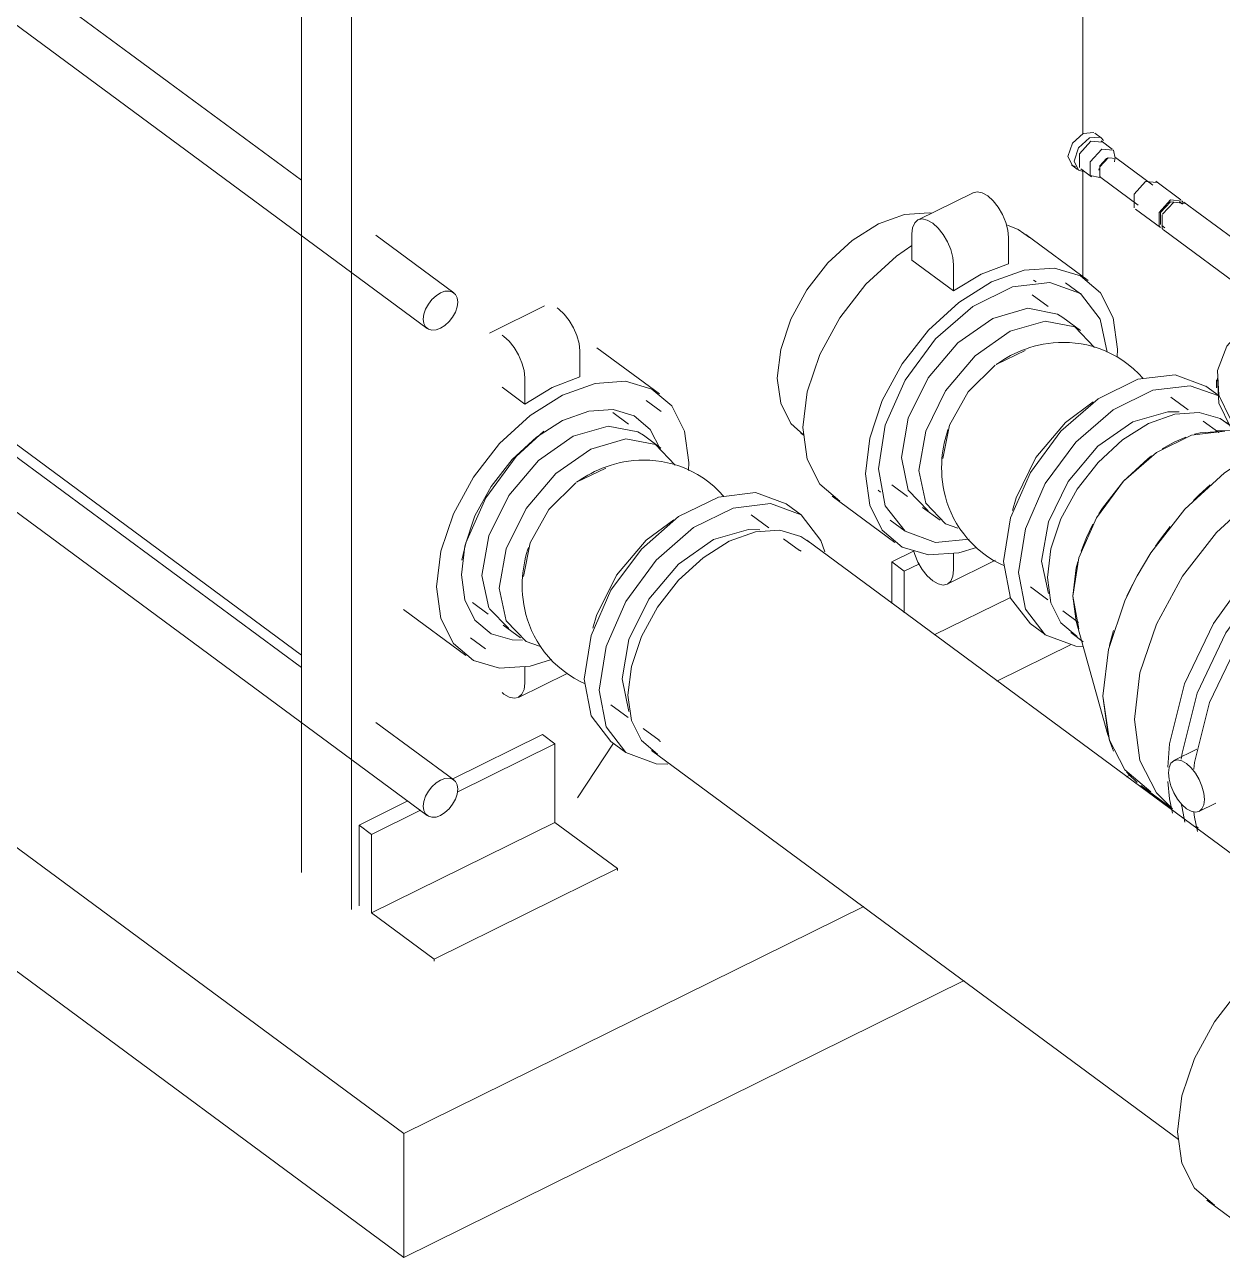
# Model space of a CAD drawing. Header units: metres. Extents: x 63 to 378, y -27 to 78.
# Drawn here: x 315.195 to 315.966, y 1.773 to 2.567 of the extents above; entities that cross this region are included whole.
import ezdxf

# ---------------------------------------------------------------- set-up
doc = ezdxf.new("R2010")
doc.units = ezdxf.units.M
for name, color, linetype, lineweight in [('A-FLOR', 7, 'Continuous', 9), ('M-EQPM', 7, 'Continuous', 18), ('P-PIPE', 7, 'Continuous', 18)]:
    doc.layers.add(name, color=color, linetype=linetype, lineweight=lineweight)

# ---------------------------------------------------------------- blocks, each defined once
blk = doc.blocks.new('Heat_Exchanger-Plate_and_Frame-Taco-PF060_062 - PF060_062F-1966333-3D BOMBAS')
at = {"layer": 'M-EQPM', "color": 11, "true_color": 0xff8080}
for p, q in [((-61.89486, 2.02101), (-61.89486, 3.48892)), ((-61.8627, 3.46516), (-61.8627, 1.99724)), ((-62.80228, 3.10178), (-61.81387, 2.37142)), ((-61.89486, 2.46679), (-62.71483, 3.07269)), ((-62.80228, 2.78809), (-61.81387, 2.05774)), ((-61.89486, 2.15311), (-62.71483, 2.75901)), ((-62.6918, 2.75002), (-61.89486, 2.16114)), ((-61.39205, 2.4968), (-61.39205, 2.59935)), ((-61.39205, 2.40413), (-61.39205, 2.47349)), ((-61.79689, 2.3944), (-61.84702, 2.43145)), ((-61.51494, 2.22104), (-61.50062, 2.22812)), ((-61.5069, 2.2151), (-61.51494, 2.22104)), ((-61.51494, 2.22104), (-61.51494, 2.19426)), ((-61.5069, 2.2151), (-61.4972, 2.2199)), ((-61.5069, 2.18832), (-61.5069, 2.2151)), ((-61.48759, 2.17405), (-61.43863, 2.19824)), ((-61.44739, 2.14435), (-61.39951, 2.16801)), ((-61.79689, 2.08072), (-61.84702, 2.11776)), ((-61.79785, 2.08123), (-61.73981, 2.10991)), ((-61.79475, 2.07284), (-61.73177, 2.10397)), ((-61.73981, 2.10991), (-61.73177, 2.10397)), ((-61.73177, 2.10397), (-61.73177, 2.05337)), ((-61.71716, 2.06917), (-61.69411, 2.10428)), ((-61.85778, 2.05161), (-61.82629, 2.06717)), ((-61.84974, 2.04566), (-61.81825, 2.06123)), ((-61.84974, 2.04566), (-61.85778, 2.05161)), ((-61.85778, 2.05161), (-61.85778, 1.99967)), ((-61.84974, 1.99507), (-61.73177, 2.05337)), ((-61.73177, 2.05337), (-61.69157, 2.02367)), ((-61.84974, 1.99507), (-61.84974, 2.04566)), ((-61.80955, 1.96537), (-61.69157, 2.02367)), ((-61.69157, 2.02367), (-61.69157, 2.02233)), ((-61.80955, 1.96537), (-61.84974, 1.99507)), ((-61.80955, 1.96403), (-61.80955, 1.96537))]:
    blk.add_line(p, q, dxfattribs=at)
for points in [[(-61.80538, 2.39429, 0), (-61.80825, 2.39249, 0), (-61.81091, 2.39004, 0), (-61.8132, 2.3871, 0), (-61.81496, 2.38387, 0), (-61.81607, 2.38058, 0), (-61.81644, 2.37744, 0), (-61.81607, 2.37468, 0), (-61.81496, 2.37249, 0), (-61.8132, 2.371, 0), (-61.81091, 2.37032, 0), (-61.80825, 2.3705, 0), (-61.80538, 2.37153, 0)], [(-61.80538, 2.37153, 0), (-61.80252, 2.37333, 0), (-61.79985, 2.37579, 0), (-61.79756, 2.37873, 0), (-61.79581, 2.38195, 0), (-61.7947, 2.38524, 0), (-61.79432, 2.38838, 0), (-61.7947, 2.39114, 0), (-61.79581, 2.39334, 0), (-61.79756, 2.39483, 0), (-61.79985, 2.3955, 0), (-61.80252, 2.39532, 0), (-61.80538, 2.39429, 0)], [(-61.80538, 2.08061, 0), (-61.80825, 2.07881, 0), (-61.81091, 2.07635, 0), (-61.8132, 2.07341, 0), (-61.81496, 2.07019, 0), (-61.81607, 2.06689, 0), (-61.81644, 2.06376, 0), (-61.81607, 2.061, 0), (-61.81496, 2.0588, 0), (-61.8132, 2.05731, 0), (-61.81091, 2.05664, 0), (-61.80825, 2.05682, 0), (-61.80538, 2.05784, 0)], [(-61.80538, 2.05784, 0), (-61.80252, 2.05965, 0), (-61.79985, 2.0621, 0), (-61.79756, 2.06504, 0), (-61.79581, 2.06827, 0), (-61.7947, 2.07156, 0), (-61.79432, 2.07469, 0), (-61.7947, 2.07745, 0), (-61.79581, 2.07965, 0), (-61.79756, 2.08114, 0), (-61.79985, 2.08182, 0), (-61.80252, 2.08164, 0), (-61.80538, 2.08061, 0)]]:
    blk.add_polyline3d(points, dxfattribs=at)
blk = doc.blocks.new('Victaulic-IPS-Vic-300 MasterSeal Butterfly Valve LH - Standard-2399151-3D BOMBAS')
at = {"layer": 'P-PIPE', "color": 11, "true_color": 0xff8080}
for p, q in [((-61.27063, 2.52813), (-61.27107, 2.52665)), ((-61.27107, 2.52665), (-61.25633, 2.42112)), ((-61.2581, 2.52937), (-61.27063, 2.52813)), ((-61.25603, 2.42356), (-61.27063, 2.52813)), ((-61.2581, 2.52937), (-61.24347, 2.42466)), ((-61.38485, 2.49751), (-61.3918, 2.49703)), ((-61.38083, 2.49453), (-61.38778, 2.49406)), ((-61.38023, 2.49416), (-61.38425, 2.49713)), ((-61.37876, 2.49242), (-61.38023, 2.49416)), ((-61.37932, 2.49131), (-61.38677, 2.49206)), ((-61.37314, 2.48694), (-61.38017, 2.49214)), ((-61.39935, 2.4767), (-61.39533, 2.47373)), ((-61.37587, 2.48128), (-61.37685, 2.48077)), ((-61.3704, 2.48082), (-61.37572, 2.48136)), ((-61.37161, 2.47879), (-61.37132, 2.48037)), ((-61.34688, 2.46359), (-61.371, 2.48142)), ((-61.39338, 2.47426), (-61.38634, 2.46907)), ((-61.38154, 2.47443), (-61.38174, 2.47335)), ((-61.38044, 2.46865), (-61.35632, 2.45083)), ((-61.34415, 2.46532), (-61.3516, 2.46606)), ((-61.32892, 2.45427), (-61.345, 2.46615)), ((-61.33351, 2.4527), (-61.34076, 2.44501)), ((-61.32913, 2.45228), (-61.33552, 2.45292)), ((-61.32606, 2.45195), (-61.33351, 2.4527)), ((-61.32785, 2.4515), (-61.32986, 2.45299)), ((-61.25944, 2.40293), (-61.32691, 2.45278)), ((-61.3582, 2.44827), (-61.34212, 2.43639)), ((-61.34118, 2.43767), (-61.33917, 2.43618)), ((-61.34011, 2.43491), (-61.27265, 2.38506)), ((-61.25737, 2.42111), (-61.25931, 2.40348)), ((-61.23704, 2.40348), (-61.23898, 2.42111)), ((-61.25707, 2.40869), (-61.27599, 2.39934)), ((-61.23859, 2.39959), (-61.23844, 2.40633)), ((-61.27599, 2.39934), (-61.22384, 2.3608)), ((-61.27599, 2.3791), (-61.27599, 2.39934)), ((-61.21962, 2.38193), (-61.24025, 2.39718)), ((-61.23551, 2.3923), (-61.23551, 2.40316)), ((-61.22384, 2.34057), (-61.27599, 2.3791)), ((-61.2208, 2.37912), (-61.2208, 2.33095)), ((-61.18905, 2.33095), (-61.18905, 2.37912)), ((-61.22336, 2.35849), (-61.22336, 2.33825)), ((-61.22316, 2.36015), (-61.22177, 2.36309)), ((-61.18526, 2.33825), (-61.18526, 2.35849)), ((-61.30591, 2.33825), (-61.30591, 2.33319)), ((-61.19225, 2.32934), (-61.18535, 2.33711)), ((-61.18495, 2.31028), (-61.18803, 2.30981)), ((-61.21486, 2.3025), (-61.21486, 2.30146)), ((-61.20394, 2.30146), (-61.20394, 2.3025)), ((-61.18441, 2.29992), (-61.18485, 2.30185)), ((-61.18744, 2.29769), (-61.1891, 2.29024)), ((-61.18793, 2.30137), (-61.18688, 2.29707)), ((-61.18242, 2.30029), (-61.1855, 2.29981)), ((-61.18359, 2.29527), (-61.1855, 2.29981)), ((-61.18319, 2.29434), (-61.18012, 2.29482)), ((-61.17952, 2.29737), (-61.18259, 2.2969)), ((-61.18242, 2.30029), (-61.18051, 2.29575)), ((-61.17651, 2.29024), (-61.17818, 2.29769)), ((-61.23722, 2.28731), (-61.23514, 2.28799)), ((-61.19075, 2.28973), (-61.19075, 2.2872)), ((-61.18757, 2.2872), (-61.18757, 2.28214)), ((-61.18301, 2.2867), (-61.18198, 2.28522)), ((-61.17805, 2.28214), (-61.17805, 2.2872)), ((-61.17487, 2.2872), (-61.17487, 2.28973)), ((-61.16659, 2.2875), (-61.17481, 2.28555)), ((-61.21949, 2.28369), (-61.21962, 2.28469)), ((-61.19045, 2.28344), (-61.18967, 2.28447)), ((-61.18184, 2.28506), (-61.18076, 2.28435)), ((-61.18066, 2.28435), (-61.17759, 2.28482)), ((-61.17769, 2.28483), (-61.17876, 2.28554)), ((-61.22318, 2.27335), (-61.22318, 2.24403)), ((-61.18667, 2.25824), (-61.18667, 2.27283)), ((-61.1866, 2.26344), (-61.16698, 2.269)), ((-61.31865, 2.10043), (-61.33344, 2.09312)), ((-61.31727, 2.06038), (-61.3063, 2.0658)), ((-61.31929, 2.05102), (-61.31786, 2.04996))]:
    blk.add_line(p, q, dxfattribs=at)
for points in [[(-61.3918, 2.49703, 0), (-61.39875, 2.49063, 0), (-61.40163, 2.48206, 0), (-61.39875, 2.47632, 0), (-61.39677, 2.47578, 0)], [(-61.38778, 2.49406, 0), (-61.39473, 2.48766, 0), (-61.39761, 2.47909, 0), (-61.39473, 2.47335, 0), (-61.3924, 2.47273, 0)], [(-61.38677, 2.49206, 0), (-61.39422, 2.48395, 0), (-61.39422, 2.47509, 0)], [(-61.37974, 2.48686, 0), (-61.38719, 2.47875, 0), (-61.38719, 2.46989, 0), (-61.38097, 2.46863, 0)], [(-61.37121, 2.48104, 0), (-61.37229, 2.48611, 0), (-61.37974, 2.48686, 0)], [(-61.37672, 2.48084, 0), (-61.38098, 2.4762, 0), (-61.38116, 2.4714, 0)], [(-61.37572, 2.48136, 0), (-61.38104, 2.47557, 0), (-61.38104, 2.46924, 0), (-61.38044, 2.46865, 0)], [(-61.3516, 2.46606, 0), (-61.35905, 2.45796, 0), (-61.35905, 2.4491, 0)], [(-61.33552, 2.45418, 0), (-61.34297, 2.44607, 0), (-61.34297, 2.43722, 0), (-61.34212, 2.43639, 0)], [(-61.33552, 2.45292, 0), (-61.34191, 2.44597, 0), (-61.34191, 2.43838, 0)], [(-61.32751, 2.45251, 0), (-61.32807, 2.45344, 0), (-61.33552, 2.45418, 0)], [(-61.34096, 2.44459, 0), (-61.34096, 2.43573, 0), (-61.34025, 2.43506, 0)], [(-61.24026, 2.41789, 0), (-61.24829, 2.41517, 0), (-61.25621, 2.41802, 0), (-61.25609, 2.42358, 0)], [(-61.25603, 2.42362, 0), (-61.24806, 2.4263, 0), (-61.24014, 2.42346, 0), (-61.24026, 2.41789, 0)], [(-61.25776, 2.40647, 0), (-61.25791, 2.39973, 0), (-61.24832, 2.39629, 0), (-61.23859, 2.39959, 0)], [(-61.24017, 2.39722, 0), (-61.2379, 2.39868, 0), (-61.23633, 2.40044, 0), (-61.23557, 2.40239, 0), (-61.23568, 2.40439, 0), (-61.23663, 2.40631, 0), (-61.23838, 2.40802, 0)], [(-61.15456, 2.39178, 0), (-61.16836, 2.39568, 0), (-61.19418, 2.39935, 0), (-61.22069, 2.39885, 0), (-61.23605, 2.39657, 0)], [(-61.23115, 2.39147, 0), (-61.21915, 2.39317, 0), (-61.19513, 2.39362, 0), (-61.17173, 2.3903, 0), (-61.16238, 2.38778, 0)], [(-61.27667, 2.38134, 0), (-61.28679, 2.3741, 0), (-61.29933, 2.35998, 0), (-61.3054, 2.34438, 0), (-61.30458, 2.32836, 0), (-61.29692, 2.31301, 0), (-61.28296, 2.29939, 0), (-61.26363, 2.28841, 0), (-61.24026, 2.28083, 0), (-61.21444, 2.27716, 0), (-61.18793, 2.27766, 0), (-61.16642, 2.28129, 0)], [(-61.20729, 2.3888, 0), (-61.21915, 2.38811, 0), (-61.22632, 2.38722, 0)], [(-61.21224, 2.38791, 0), (-61.21761, 2.38749, 0), (-61.22535, 2.38649, 0)], [(-61.21498, 2.38654, 0), (-61.21781, 2.38472, 0), (-61.21977, 2.38251, 0), (-61.22072, 2.38007, 0), (-61.22059, 2.37757, 0), (-61.2194, 2.37517, 0), (-61.21721, 2.37304, 0), (-61.21419, 2.37133, 0), (-61.21054, 2.37015, 0), (-61.20651, 2.36957, 0), (-61.20237, 2.36965, 0), (-61.1984, 2.37037, 0), (-61.19488, 2.37169, 0)], [(-61.19488, 2.37169, 0), (-61.19204, 2.37352, 0), (-61.19008, 2.37572, 0), (-61.18913, 2.37816, 0), (-61.18926, 2.38066, 0), (-61.19045, 2.38306, 0), (-61.19264, 2.38519, 0), (-61.19566, 2.38691, 0), (-61.19931, 2.38809, 0), (-61.20334, 2.38866, 0), (-61.20749, 2.38859, 0), (-61.21145, 2.38786, 0), (-61.21498, 2.38654, 0)], [(-61.16937, 2.38467, 0), (-61.17173, 2.38524, 0), (-61.19513, 2.38856, 0), (-61.20228, 2.38882, 0)], [(-61.17054, 2.38377, 0), (-61.1751, 2.38491, 0), (-61.19608, 2.38789, 0), (-61.19965, 2.38806, 0)], [(-61.19225, 2.34958, 0), (-61.20621, 2.34704, 0), (-61.21905, 2.3512, 0), (-61.22326, 2.35964, 0)], [(-61.18877, 2.36515, 0), (-61.18535, 2.35734, 0), (-61.19225, 2.34958, 0)], [(-61.16642, 2.27623, 0), (-61.18793, 2.2726, 0), (-61.21444, 2.2721, 0), (-61.24026, 2.27577, 0), (-61.26363, 2.28335, 0), (-61.28296, 2.29433, 0), (-61.29692, 2.30795, 0), (-61.30458, 2.3233, 0), (-61.3054, 2.33932, 0)], [(-61.22326, 2.3394, 0), (-61.21905, 2.33097, 0), (-61.20621, 2.3268, 0), (-61.19225, 2.32934, 0)], [(-61.29518, 2.32928, 0), (-61.29522, 2.33004, 0), (-61.29493, 2.33077, 0), (-61.29434, 2.33143, 0), (-61.29349, 2.33198, 0), (-61.29244, 2.33237, 0), (-61.29125, 2.33259, 0), (-61.29, 2.33261, 0), (-61.28879, 2.33244, 0), (-61.2877, 2.33209, 0), (-61.28679, 2.33157, 0), (-61.28614, 2.33093, 0), (-61.28578, 2.33021, 0)], [(-61.18751, 2.28355, 0), (-61.18946, 2.28334, 0), (-61.21349, 2.28289, 0), (-61.23689, 2.28621, 0), (-61.25807, 2.29308, 0), (-61.27558, 2.30303, 0), (-61.28824, 2.31538, 0), (-61.29518, 2.32928, 0)], [(-61.28578, 2.32515, 0), (-61.28614, 2.32587, 0), (-61.28679, 2.32651, 0), (-61.2877, 2.32703, 0), (-61.28879, 2.32738, 0), (-61.29, 2.32755, 0), (-61.29125, 2.32753, 0), (-61.29244, 2.32731, 0), (-61.29349, 2.32692, 0)], [(-61.28578, 2.33021, 0), (-61.27956, 2.31774, 0), (-61.26821, 2.30667, 0), (-61.25251, 2.29776, 0), (-61.23352, 2.2916, 0), (-61.21254, 2.28862, 0), (-61.191, 2.28902, 0), (-61.18967, 2.28916, 0)], [(-61.18843, 2.28424, 0), (-61.191, 2.28396, 0), (-61.21254, 2.28356, 0), (-61.23352, 2.28654, 0), (-61.25251, 2.2927, 0), (-61.26821, 2.30161, 0), (-61.27956, 2.31268, 0), (-61.28578, 2.32515, 0)], [(-61.1855, 2.29981, 0), (-61.18555, 2.30123, 0), (-61.1857, 2.30279, 0), (-61.18594, 2.30441, 0), (-61.18626, 2.30597, 0), (-61.18663, 2.30736, 0), (-61.18703, 2.3085, 0), (-61.18743, 2.30932, 0), (-61.1878, 2.30975, 0), (-61.18813, 2.30977, 0), (-61.18839, 2.30938, 0), (-61.18856, 2.3086, 0), (-61.18863, 2.30748, 0), (-61.1886, 2.30611, 0), (-61.18846, 2.30456, 0), (-61.18823, 2.30295, 0), (-61.18793, 2.30137, 0)], [(-61.18485, 2.30185, 0), (-61.18516, 2.30342, 0), (-61.18538, 2.30504, 0), (-61.18552, 2.30658, 0), (-61.18555, 2.30796, 0), (-61.18548, 2.30907, 0), (-61.18531, 2.30985, 0), (-61.18505, 2.31024, 0), (-61.18473, 2.31022, 0), (-61.18435, 2.30979, 0), (-61.18395, 2.30898, 0), (-61.18355, 2.30783, 0), (-61.18318, 2.30644, 0), (-61.18287, 2.30488, 0), (-61.18262, 2.30327, 0), (-61.18247, 2.3017, 0), (-61.18242, 2.30029, 0)], [(-61.18166, 2.29458, 0), (-61.18733, 2.29662, 0), (-61.18396, 2.30005, 0)], [(-61.18396, 2.30005, 0), (-61.17828, 2.29801, 0), (-61.18166, 2.29458, 0)], [(-61.18076, 2.28435, 0), (-61.18046, 2.28448, 0), (-61.18023, 2.28502, 0), (-61.1801, 2.28593, 0), (-61.18006, 2.28715, 0), (-61.18013, 2.28859, 0), (-61.1803, 2.29018, 0), (-61.18056, 2.29179, 0), (-61.18089, 2.29332, 0), (-61.18126, 2.29468, 0), (-61.18166, 2.29577, 0), (-61.18206, 2.29652, 0), (-61.18243, 2.29688, 0), (-61.18275, 2.29682, 0), (-61.18299, 2.29636, 0), (-61.18314, 2.29551, 0), (-61.18319, 2.29434, 0)], [(-61.18012, 2.29482, 0), (-61.18007, 2.29598, 0), (-61.17991, 2.29683, 0), (-61.17967, 2.29729, 0), (-61.17936, 2.29735, 0), (-61.17899, 2.29699, 0), (-61.17859, 2.29624, 0), (-61.17819, 2.29515, 0), (-61.17781, 2.2938, 0), (-61.17748, 2.29226, 0), (-61.17723, 2.29065, 0), (-61.17706, 2.28907, 0), (-61.17699, 2.28762, 0), (-61.17702, 2.2864, 0), (-61.17715, 2.28549, 0), (-61.17738, 2.28496, 0), (-61.17769, 2.28483, 0)], [(-61.17633, 2.29133, 0), (-61.17037, 2.29278, 0), (-61.16641, 2.29394, 0)], [(-61.18283, 2.28507, 0), (-61.18849, 2.28638, 0), (-61.19045, 2.29103, 0), (-61.18967, 2.29206, 0)], [(-61.18085, 2.28255, 0), (-61.18849, 2.28385, 0), (-61.19045, 2.2885, 0)], [(-61.1828, 2.28589, 0), (-61.18735, 2.28705, 0), (-61.18892, 2.29077, 0)], [(-61.17651, 2.29024, 0), (-61.1767, 2.28869, 0), (-61.18115, 2.28602, 0)], [(-61.17712, 2.29308, 0), (-61.17517, 2.28843, 0), (-61.18085, 2.28508, 0)], [(-61.17487, 2.2872, 0), (-61.17517, 2.2859, 0), (-61.18085, 2.28255, 0)], [(-61.16641, 2.28888, 0), (-61.17037, 2.28772, 0), (-61.17499, 2.28656, 0)], [(-61.35885, 2.11968, 0), (-61.35525, 2.14962, 0), (-61.34469, 2.18107, 0), (-61.3279, 2.2119, 0), (-61.30601, 2.24, 0), (-61.28052, 2.26346, 0), (-61.25393, 2.28031, 0)], [(-61.18645, 2.27212, 0), (-61.17502, 2.27494, 0), (-61.16626, 2.27623, 0)], [(-61.33737, 2.08895, 0), (-61.33619, 2.10391, 0), (-61.32653, 2.14253, 0), (-61.308, 2.18137, 0), (-61.2821, 2.21728, 0), (-61.25091, 2.24734, 0), (-61.22302, 2.26599, 0)], [(-61.32861, 2.09403, 0), (-61.32815, 2.09797, 0), (-61.31849, 2.13659, 0), (-61.29996, 2.17543, 0), (-61.27406, 2.21134, 0), (-61.24288, 2.2414, 0), (-61.22184, 2.25608, 0)], [(-61.32062, 2.08767, 0), (-61.32011, 2.09203, 0), (-61.31045, 2.13065, 0), (-61.29192, 2.16949, 0), (-61.26602, 2.2054, 0), (-61.23484, 2.23546, 0), (-61.21363, 2.25027, 0)], [(-61.33428, 2.06211, 0), (-61.34469, 2.07229, 0), (-61.35525, 2.09331, 0), (-61.35885, 2.11968, 0)], [(-61.3138, 2.06821, 0), (-61.31419, 2.07226, 0), (-61.31535, 2.07663, 0), (-61.31718, 2.081, 0), (-61.31958, 2.08508, 0), (-61.32236, 2.08859, 0), (-61.32536, 2.0913, 0), (-61.32835, 2.09301, 0), (-61.33113, 2.09362, 0), (-61.33353, 2.09307, 0), (-61.33537, 2.09142, 0), (-61.33652, 2.08876, 0), (-61.33691, 2.08529, 0)], [(-61.33433, 2.05932, 0), (-61.33619, 2.06863, 0), (-61.33727, 2.07972, 0)], [(-61.33691, 2.08529, 0), (-61.33652, 2.08123, 0), (-61.33537, 2.07687, 0), (-61.33353, 2.0725, 0), (-61.33113, 2.06842, 0), (-61.32835, 2.06491, 0), (-61.32536, 2.0622, 0), (-61.32236, 2.06049, 0), (-61.31958, 2.05988, 0), (-61.31727, 2.06038, 0)], [(-61.32629, 2.05342, 0), (-61.32815, 2.06268, 0), (-61.32844, 2.06473, 0)], [(-61.31718, 2.06043, 0), (-61.31535, 2.06208, 0), (-61.31419, 2.06474, 0), (-61.3138, 2.06821, 0)], [(-61.31825, 2.04744, 0), (-61.32011, 2.05674, 0), (-61.32054, 2.05996, 0)]]:
    blk.add_polyline3d(points, dxfattribs=at)
blk = doc.blocks.new('C_S_L_Antivibratorio - 6 - v22 - C_S_L_Antivibratorio - 6 - v22-2363018-3D BOMBAS')
at = {"layer": 'P-PIPE', "color": 1, "true_color": 0xff0000}
for p, q in [((-61.66341, 2.31796), (-61.67303, 2.32506)), ((-61.68435, 2.30974), (-61.69448, 2.31723)), ((-61.66352, 2.29435), (-61.67473, 2.30264)), ((-61.7178, 2.27234), (-61.69904, 2.28149)), ((-61.57323, 2.25132), (-61.58285, 2.25843)), ((-61.59417, 2.24311), (-61.60538, 2.25139)), ((-61.79173, 2.22231), (-61.78906, 2.23317)), ((-61.57442, 2.22851), (-61.58455, 2.236)), ((-61.77425, 2.19148), (-61.77873, 2.21244)), ((-61.78481, 2.19498), (-61.77468, 2.1875)), ((-61.76149, 2.17814), (-61.77404, 2.19107)), ((-61.76506, 2.18039), (-61.75385, 2.1721)), ((-61.786, 2.17217), (-61.77638, 2.16507)), ((-61.68407, 2.12484), (-61.68855, 2.1458)), ((-61.69571, 2.12915), (-61.6845, 2.12086)), ((-61.67488, 2.11375), (-61.66475, 2.10627)), ((-61.69582, 2.10554), (-61.6862, 2.09843))]:
    blk.add_line(p, q, dxfattribs=at)
for points in [[(-61.789, 2.23337, 0), (-61.77626, 2.26234, 0), (-61.75668, 2.28892, 0), (-61.73885, 2.3053, 0)], [(-61.77873, 2.21244, 0), (-61.77425, 2.23782, 0), (-61.76149, 2.26377, 0), (-61.74241, 2.28633, 0), (-61.71989, 2.30207, 0), (-61.69738, 2.30858, 0), (-61.67829, 2.30489, 0), (-61.67473, 2.30264, 0)], [(-61.76751, 2.20415, 0), (-61.76303, 2.22954, 0), (-61.75028, 2.25549, 0), (-61.7312, 2.27804, 0), (-61.70868, 2.29378, 0), (-61.68617, 2.3003, 0), (-61.66708, 2.2966, 0), (-61.65439, 2.28338, 0)], [(-61.62331, 2.26351, 0), (-61.62622, 2.26665, 0), (-61.62936, 2.26962, 0), (-61.6327, 2.2724, 0), (-61.63622, 2.27496, 0), (-61.63989, 2.27728, 0), (-61.64367, 2.27935, 0), (-61.64753, 2.28115, 0), (-61.65144, 2.28268, 0), (-61.65536, 2.28394, 0), (-61.65925, 2.28495, 0), (-61.66311, 2.2857, 0), (-61.66689, 2.28623, 0), (-61.67059, 2.28653, 0), (-61.67419, 2.28664, 0), (-61.67767, 2.28657, 0), (-61.68105, 2.28633, 0), (-61.6843, 2.28595, 0), (-61.68743, 2.28544, 0), (-61.69044, 2.28481, 0), (-61.69333, 2.28408, 0), (-61.6961, 2.28326, 0), (-61.69877, 2.28236, 0), (-61.70133, 2.28139, 0), (-61.70379, 2.28036, 0), (-61.70616, 2.27926, 0), (-61.70843, 2.27812, 0), (-61.71062, 2.27692, 0), (-61.71273, 2.27569, 0), (-61.71476, 2.27441, 0), (-61.71672, 2.2731, 0), (-61.7178, 2.27234, 0)], [(-61.75203, 2.2118, 0), (-61.74774, 2.23328, 0), (-61.73571, 2.25475, 0), (-61.71833, 2.27196, 0)], [(-61.71291, 2.14562, 0), (-61.70847, 2.17372, 0), (-61.6957, 2.20281, 0), (-61.67612, 2.22939, 0), (-61.65211, 2.25025, 0), (-61.62656, 2.26288, 0), (-61.60255, 2.26575, 0), (-61.58297, 2.25852, 0)], [(-61.70329, 2.13851, 0), (-61.69886, 2.16661, 0), (-61.68608, 2.1957, 0), (-61.6665, 2.22228, 0), (-61.64249, 2.24314, 0), (-61.61694, 2.25577, 0), (-61.59293, 2.25864, 0), (-61.57335, 2.25141, 0), (-61.56058, 2.23495, 0), (-61.55812, 2.22768, 0)], [(-61.70724, 2.17843, 0), (-61.7049, 2.18658, 0), (-61.69215, 2.21253, 0), (-61.67306, 2.23509, 0), (-61.65529, 2.24828, 0)], [(-61.68855, 2.1458, 0), (-61.68407, 2.17119, 0), (-61.67132, 2.19714, 0), (-61.65223, 2.21969, 0), (-61.62972, 2.23543, 0), (-61.6072, 2.24195, 0), (-61.59984, 2.24181, 0)], [(-61.75282, 2.20587, 0), (-61.75277, 2.2087, 0), (-61.75261, 2.21145, 0), (-61.75236, 2.21413, 0), (-61.75203, 2.21672, 0), (-61.75162, 2.21925, 0), (-61.75114, 2.22171, 0), (-61.75059, 2.2241, 0), (-61.74998, 2.22643, 0), (-61.74931, 2.2287, 0), (-61.74875, 2.23046, 0)], [(-61.7417, 2.16683, 0), (-61.75028, 2.16985, 0), (-61.76303, 2.18319, 0), (-61.76751, 2.20415, 0)], [(-61.75282, 2.20587, 0), (-61.75276, 2.20296, 0), (-61.75258, 2.19996, 0), (-61.75227, 2.19688, 0), (-61.7518, 2.19372, 0), (-61.75118, 2.19049, 0), (-61.75037, 2.18718, 0), (-61.74937, 2.18381, 0), (-61.74816, 2.18039, 0), (-61.74673, 2.17694, 0), (-61.74507, 2.17348, 0), (-61.74316, 2.17002, 0), (-61.741, 2.1666, 0), (-61.73858, 2.16324, 0), (-61.73592, 2.15998, 0), (-61.73301, 2.15685, 0), (-61.72987, 2.15388, 0), (-61.72653, 2.1511, 0), (-61.72301, 2.14854, 0), (-61.71934, 2.14622, 0), (-61.71556, 2.14415, 0), (-61.71236, 2.14266, 0)], [(-61.6957, 2.10545, 0), (-61.70847, 2.12191, 0), (-61.71291, 2.14562, 0)], [(-61.65902, 2.09095, 0), (-61.6665, 2.09111, 0), (-61.68608, 2.09834, 0), (-61.69886, 2.11481, 0), (-61.70329, 2.13851, 0)]]:
    blk.add_polyline3d(points, dxfattribs=at)
blk = doc.blocks.new('Victaulic-IPS-Rigid Coupling Style 07-W07-107 - Standard-2754504-3D BOMBAS')
at = {"layer": 'P-PIPE', "color": 1, "true_color": 0xff0000}
for p, q in [((-61.22158, 2.00545), (-61.25697, 1.98796)), ((-61.261, 1.97889), (-61.261, 1.96207)), ((-61.1988, 1.97658), (-61.1988, 1.95976)), ((-61.16506, 1.96181), (-61.18773, 1.97856)), ((-61.261, 1.96207), (-61.2342, 1.94227)), ((-61.2342, 1.94227), (-61.2342, 1.95908)), ((-61.25585, 1.88923), (-61.25383, 1.89223)), ((-61.31227, 1.81003), (-61.27265, 1.78076))]:
    blk.add_line(p, q, dxfattribs=at)
for points in [[(-61.22168, 2.0054, 0), (-61.2189, 2.00603, 0), (-61.21567, 2.00533, 0), (-61.2122, 2.00334, 0), (-61.20874, 2.0002, 0), (-61.2055, 1.99613, 0), (-61.20273, 1.9914, 0), (-61.2006, 1.98633, 0), (-61.19926, 1.98128, 0), (-61.1988, 1.97658, 0)], [(-61.2342, 1.95908, 0), (-61.23465, 1.96379, 0), (-61.23599, 1.96884, 0), (-61.23812, 1.97391, 0), (-61.2409, 1.97864, 0), (-61.24413, 1.98271, 0), (-61.2476, 1.98585, 0), (-61.25106, 1.98784, 0), (-61.2543, 1.98854, 0), (-61.25707, 1.98791, 0), (-61.2592, 1.98599, 0), (-61.26054, 1.98292, 0), (-61.261, 1.97889, 0)], [(-61.19951, 1.98457, 0), (-61.19265, 1.98167, 0), (-61.1854, 1.97668, 0)], [(-61.33111, 1.85421, 0), (-61.32834, 1.87719, 0), (-61.32024, 1.90132, 0), (-61.30735, 1.92498, 0), (-61.29055, 1.94655, 0), (-61.27099, 1.96456, 0), (-61.26109, 1.9715, 0)], [(-61.17602, 1.95717, 0), (-61.18881, 1.9556, 0), (-61.2098, 1.94807, 0), (-61.23079, 1.93485, 0), (-61.25035, 1.91685, 0), (-61.26715, 1.89528, 0), (-61.28004, 1.87162, 0), (-61.28814, 1.84748, 0), (-61.29091, 1.82451, 0)], [(-61.2342, 1.94227, 0), (-61.2165, 1.95302, 0), (-61.1988, 1.95976, 0)], [(-61.26808, 1.8657, 0), (-61.2662, 1.87023, 0), (-61.26411, 1.87475, 0)], [(-61.30735, 1.80692, 0), (-61.32024, 1.81784, 0), (-61.32834, 1.83397, 0), (-61.33111, 1.85421, 0)], [(-61.27435, 1.84157, 0), (-61.27271, 1.85085, 0), (-61.27203, 1.85362, 0)], [(-61.29091, 1.82451, 0), (-61.28814, 1.80427, 0), (-61.28004, 1.78814, 0), (-61.27274, 1.78085, 0)], [(-61.27227, 1.81476, 0), (-61.27271, 1.81615, 0), (-61.27431, 1.82351, 0)]]:
    blk.add_polyline3d(points, dxfattribs=at)
blk = doc.blocks.new('C_S_L_Antivibratorio - 6 - v22 - C_S_L_Antivibratorio - 6 - v22-V457-3D BOMBAS')
at = {"layer": 'P-PIPE', "color": 11, "true_color": 0xff8080}
for p, q in [((-61.39347, 2.39377), (-61.40309, 2.40088)), ((-61.41441, 2.38556), (-61.42454, 2.39304)), ((-61.39358, 2.37016), (-61.40479, 2.37845)), ((-61.44787, 2.34815), (-61.4291, 2.35731)), ((-61.30436, 2.32793), (-61.31291, 2.33424)), ((-61.32423, 2.31892), (-61.33544, 2.32721)), ((-61.30448, 2.30433), (-61.31461, 2.31181)), ((-61.51487, 2.2708), (-61.50474, 2.26331)), ((-61.49512, 2.2562), (-61.48391, 2.24792)), ((-61.51606, 2.24799), (-61.50644, 2.24088)), ((-61.41413, 2.20066), (-61.41861, 2.22162)), ((-61.42578, 2.20496), (-61.41456, 2.19667)), ((-61.40494, 2.18957), (-61.39481, 2.18208)), ((-61.42588, 2.18135), (-61.41627, 2.17425))]:
    blk.add_line(p, q, dxfattribs=at)
for points in [[(-61.52354, 2.28096, 0), (-61.5191, 2.30906, 0), (-61.50632, 2.33815, 0), (-61.48675, 2.36473, 0), (-61.46273, 2.38559, 0), (-61.43718, 2.39822, 0), (-61.41317, 2.40109, 0), (-61.39359, 2.39386, 0), (-61.38082, 2.3774, 0), (-61.37644, 2.35616, 0)], [(-61.50879, 2.28825, 0), (-61.50431, 2.31364, 0), (-61.49156, 2.33958, 0), (-61.47247, 2.36214, 0), (-61.44996, 2.37788, 0), (-61.42744, 2.3844, 0), (-61.40836, 2.3807, 0), (-61.40479, 2.37845, 0)], [(-61.49758, 2.27997, 0), (-61.4931, 2.30535, 0), (-61.48034, 2.3313, 0), (-61.46126, 2.35386, 0), (-61.43874, 2.36959, 0), (-61.41623, 2.37611, 0), (-61.39714, 2.37242, 0), (-61.38445, 2.3592, 0)], [(-61.35338, 2.33933, 0), (-61.35628, 2.34246, 0), (-61.35942, 2.34543, 0), (-61.36276, 2.34821, 0), (-61.36628, 2.35077, 0), (-61.36995, 2.35309, 0), (-61.37373, 2.35516, 0), (-61.37759, 2.35696, 0), (-61.3815, 2.35849, 0), (-61.38542, 2.35976, 0), (-61.38932, 2.36076, 0), (-61.39317, 2.36152, 0), (-61.39695, 2.36204, 0), (-61.40065, 2.36235, 0), (-61.40425, 2.36246, 0), (-61.40774, 2.36238, 0), (-61.41111, 2.36215, 0), (-61.41436, 2.36176, 0), (-61.41749, 2.36125, 0), (-61.4205, 2.36063, 0), (-61.42339, 2.3599, 0), (-61.42617, 2.35908, 0), (-61.42883, 2.35818, 0), (-61.43139, 2.3572, 0), (-61.43385, 2.35617, 0), (-61.43622, 2.35508, 0), (-61.43849, 2.35393, 0), (-61.44068, 2.35274, 0), (-61.44279, 2.3515, 0), (-61.44482, 2.35023, 0), (-61.44678, 2.34892, 0), (-61.44787, 2.34815, 0)], [(-61.48209, 2.28762, 0), (-61.4778, 2.3091, 0), (-61.46577, 2.33057, 0), (-61.44839, 2.34777, 0)], [(-61.44297, 2.22143, 0), (-61.43854, 2.24953, 0), (-61.42576, 2.27862, 0), (-61.40619, 2.3052, 0), (-61.38217, 2.32606, 0), (-61.35662, 2.33869, 0), (-61.33261, 2.34156, 0), (-61.31303, 2.33433, 0)], [(-61.43336, 2.21433, 0), (-61.42892, 2.24242, 0), (-61.41614, 2.27151, 0), (-61.39657, 2.29809, 0), (-61.37256, 2.31896, 0), (-61.347, 2.33159, 0), (-61.32299, 2.33446, 0), (-61.30439, 2.32792, 0)], [(-61.4373, 2.25425, 0), (-61.43496, 2.26239, 0), (-61.42221, 2.28834, 0), (-61.40312, 2.3109, 0), (-61.38535, 2.3241, 0)], [(-61.41861, 2.22162, 0), (-61.41413, 2.247, 0), (-61.40138, 2.27295, 0), (-61.38229, 2.29551, 0), (-61.35978, 2.31124, 0), (-61.33726, 2.31776, 0), (-61.3299, 2.31762, 0)], [(-61.48288, 2.28168, 0), (-61.48283, 2.28452, 0), (-61.48267, 2.28727, 0), (-61.48243, 2.28994, 0), (-61.48209, 2.29254, 0), (-61.48168, 2.29506, 0), (-61.4812, 2.29752, 0), (-61.48065, 2.29991, 0), (-61.48004, 2.30224, 0), (-61.47938, 2.30451, 0), (-61.47881, 2.30627, 0)], [(-61.49156, 2.25395, 0), (-61.50431, 2.26729, 0), (-61.50879, 2.28825, 0)], [(-61.4651, 2.23574, 0), (-61.48675, 2.23356, 0), (-61.50632, 2.24079, 0), (-61.5191, 2.25725, 0), (-61.52354, 2.28096, 0)], [(-61.47235, 2.24277, 0), (-61.48034, 2.24566, 0), (-61.4931, 2.25901, 0), (-61.49758, 2.27997, 0)], [(-61.48288, 2.28168, 0), (-61.48283, 2.27877, 0), (-61.48265, 2.27577, 0), (-61.48233, 2.27269, 0), (-61.48187, 2.26953, 0), (-61.48124, 2.2663, 0), (-61.48043, 2.26299, 0), (-61.47943, 2.25962, 0), (-61.47823, 2.25621, 0), (-61.4768, 2.25276, 0), (-61.47513, 2.24929, 0), (-61.47322, 2.24583, 0), (-61.47106, 2.24241, 0), (-61.46865, 2.23906, 0), (-61.46598, 2.2358, 0), (-61.46307, 2.23266, 0), (-61.45993, 2.22969, 0), (-61.45659, 2.22691, 0), (-61.45307, 2.22435, 0), (-61.4494, 2.22203, 0), (-61.44562, 2.21996, 0), (-61.44242, 2.21847, 0)], [(-61.42576, 2.18126, 0), (-61.43854, 2.19773, 0), (-61.44297, 2.22143, 0)], [(-61.39195, 2.16669, 0), (-61.39657, 2.16692, 0), (-61.41614, 2.17416, 0), (-61.42892, 2.19062, 0), (-61.43336, 2.21433, 0)]]:
    blk.add_polyline3d(points, dxfattribs=at)
blk = doc.blocks.new('Victaulic-IPS-Reducer No 50-51 - AC-2770428-3D BOMBAS')
at = {"layer": 'P-PIPE', "color": 11, "true_color": 0xff8080}
for p, q in [((-61.29764, 2.30939), (-61.29964, 2.31087)), ((-61.29469, 2.30578), (-61.30637, 2.30546)), ((-61.27308, 2.30636), (-61.27884, 2.30621)), ((-61.26678, 2.29875), (-61.26375, 2.3)), ((-61.26399, 2.29991), (-61.26526, 2.2994)), ((-61.23514, 2.28799), (-61.23722, 2.28731)), ((-61.39449, 2.17794), (-61.39841, 2.19893)), ((-61.39645, 2.18355), (-61.37594, 2.10972)), ((-61.39965, 2.17553), (-61.39168, 2.16965)), ((-61.37553, 2.10829), (-61.37913, 2.13467)), ((-61.35458, 2.0771), (-61.3343, 2.06211))]:
    blk.add_line(p, q, dxfattribs=at)
for points in [[(-61.41478, 2.21101, 0), (-61.41256, 2.22946, 0), (-61.40605, 2.24885, 0), (-61.3957, 2.26784, 0), (-61.38221, 2.28516, 0), (-61.3665, 2.29962, 0), (-61.34965, 2.31024, 0), (-61.33279, 2.31629, 0), (-61.31708, 2.31735, 0), (-61.30359, 2.31337, 0), (-61.29777, 2.30936, 0)], [(-61.39841, 2.19893, 0), (-61.39449, 2.22379, 0), (-61.38318, 2.24955, 0), (-61.36585, 2.27307, 0), (-61.34459, 2.29154, 0), (-61.32197, 2.30272, 0), (-61.30072, 2.30526, 0)], [(-61.30072, 2.30526, 0), (-61.31643, 2.3042, 0), (-61.32022, 2.30324, 0)], [(-61.3257, 2.30143, 0), (-61.33328, 2.29815, 0), (-61.34086, 2.29394, 0)], [(-61.34774, 2.28933, 0), (-61.35014, 2.28754, 0), (-61.36585, 2.27307, 0), (-61.37934, 2.25576, 0), (-61.38169, 2.25204, 0)], [(-61.35704, 2.21212, 0), (-61.34818, 2.22688, 0), (-61.32629, 2.25499, 0), (-61.3008, 2.27845, 0), (-61.27911, 2.29271, 0)], [(-61.28164, 2.2913, 0), (-61.28849, 2.28713, 0), (-61.29424, 2.28327, 0)], [(-61.25393, 2.28031, 0), (-61.28052, 2.26346, 0), (-61.30601, 2.24, 0), (-61.3279, 2.2119, 0), (-61.34469, 2.18107, 0), (-61.35525, 2.14962, 0), (-61.35885, 2.11968, 0)], [(-61.31009, 2.27082, 0), (-61.31735, 2.26415, 0), (-61.32085, 2.26069, 0)], [(-61.38551, 2.24535, 0), (-61.38969, 2.23676, 0), (-61.39309, 2.22809, 0)], [(-61.33589, 2.24379, 0), (-61.34265, 2.2349, 0), (-61.34532, 2.23112, 0)], [(-61.39522, 2.22122, 0), (-61.3962, 2.21737, 0), (-61.39841, 2.19893, 0)], [(-61.3957, 2.17304, 0), (-61.40605, 2.18181, 0), (-61.41256, 2.19476, 0), (-61.41478, 2.21101, 0)], [(-61.37913, 2.13467, 0), (-61.37553, 2.1646, 0), (-61.36497, 2.19605, 0), (-61.35714, 2.21194, 0)], [(-61.35703, 2.21216, 0), (-61.36235, 2.20177, 0), (-61.36363, 2.19904, 0)], [(-61.39841, 2.19893, 0), (-61.3962, 2.18267, 0), (-61.39522, 2.17978, 0)], [(-61.37217, 2.17694, 0), (-61.37485, 2.16743, 0), (-61.37493, 2.16711, 0)], [(-61.37913, 2.13467, 0), (-61.37485, 2.10614, 0), (-61.37217, 2.09928, 0)], [(-61.35885, 2.11968, 0), (-61.35525, 2.09331, 0), (-61.34469, 2.07229, 0), (-61.33428, 2.06211, 0)], [(-61.34818, 2.07305, 0), (-61.36497, 2.08728, 0), (-61.37518, 2.10716, 0)], [(-61.36385, 2.08588, 0), (-61.36235, 2.08415, 0), (-61.35713, 2.0791, 0)]]:
    blk.add_polyline3d(points, dxfattribs=at)
blk = doc.blocks.new('Non-Connector - AC-V458-3D BOMBAS')
at = {"layer": 'P-PIPE', "color": 1, "true_color": 0xff0000}
for p, q in [((-61.57329, 2.22793), (-61.5743, 2.22867)), ((-61.66487, 2.10611), (-61.66386, 2.10536))]:
    blk.add_line(p, q, dxfattribs=at)
blk = doc.blocks.new('Non-Connector - AC-V459-3D BOMBAS')
at = {"layer": 'P-PIPE', "color": 11, "true_color": 0xff8080}
for p, q in [((-61.30436, 2.30449), (-61.30537, 2.30523)), ((-61.39593, 2.18266), (-61.39493, 2.18192))]:
    blk.add_line(p, q, dxfattribs=at)
blk = doc.blocks.new('Victaulic-IPS-Rigid Coupling Style 07-W07-107 - Standard-V460-3D BOMBAS')
at = {"layer": 'P-PIPE', "color": 11, "true_color": 0xff8080}
for p, q in [((-61.4626, 2.45882), (-61.49799, 2.44133)), ((-61.50201, 2.43225), (-61.50201, 2.41544)), ((-61.43982, 2.42994), (-61.43982, 2.41312)), ((-61.38855, 2.40222), (-61.42875, 2.43193)), ((-61.50201, 2.41544), (-61.47521, 2.39563)), ((-61.47521, 2.39563), (-61.47521, 2.41245)), ((-61.36986, 2.35301), (-61.36971, 2.35804)), ((-61.55328, 2.2634), (-61.51308, 2.23369)), ((-61.47521, 2.21588), (-61.47521, 2.22672)), ((-61.47923, 2.2068), (-61.44814, 2.22217))]:
    blk.add_line(p, q, dxfattribs=at)
for points in [[(-61.46269, 2.45877, 0), (-61.45992, 2.4594, 0), (-61.45669, 2.4587, 0), (-61.45322, 2.45671, 0), (-61.44975, 2.45357, 0), (-61.44652, 2.4495, 0), (-61.44374, 2.44477, 0), (-61.44161, 2.4397, 0), (-61.44027, 2.43464, 0), (-61.43982, 2.42994, 0)], [(-61.47521, 2.41245, 0), (-61.47567, 2.41715, 0), (-61.47701, 2.42221, 0), (-61.47913, 2.42728, 0), (-61.48191, 2.43201, 0), (-61.48514, 2.43608, 0), (-61.48861, 2.43922, 0), (-61.49208, 2.44121, 0), (-61.49531, 2.44191, 0), (-61.49809, 2.44128, 0), (-61.50021, 2.43936, 0), (-61.50155, 2.43628, 0), (-61.50201, 2.43225, 0)], [(-61.44053, 2.43794, 0), (-61.43366, 2.43504, 0), (-61.42642, 2.43005, 0)], [(-61.57212, 2.30758, 0), (-61.56936, 2.33055, 0), (-61.56125, 2.35469, 0), (-61.54836, 2.37835, 0), (-61.53157, 2.39992, 0), (-61.51201, 2.41792, 0), (-61.5021, 2.42487, 0)], [(-61.47521, 2.39563, 0), (-61.45751, 2.40639, 0), (-61.43982, 2.41312, 0)], [(-61.36971, 2.35804, 0), (-61.37247, 2.37828, 0), (-61.38057, 2.39441, 0), (-61.39346, 2.40533, 0), (-61.41026, 2.4103, 0), (-61.42982, 2.40897, 0), (-61.45081, 2.40144, 0), (-61.47181, 2.38822, 0), (-61.49137, 2.37021, 0), (-61.50816, 2.34865, 0), (-61.52105, 2.32499, 0), (-61.52916, 2.30085, 0), (-61.53192, 2.27788, 0)], [(-61.54836, 2.26029, 0), (-61.56125, 2.27121, 0), (-61.56936, 2.28734, 0), (-61.57212, 2.30758, 0)], [(-61.53192, 2.27788, 0), (-61.52916, 2.25764, 0), (-61.52105, 2.24151, 0), (-61.50816, 2.23059, 0), (-61.49137, 2.22562, 0), (-61.47181, 2.22695, 0), (-61.46048, 2.23031, 0)], [(-61.50098, 2.22846, 0), (-61.50021, 2.22592, 0), (-61.49809, 2.22085, 0), (-61.49531, 2.21612, 0), (-61.49208, 2.21205, 0), (-61.48861, 2.20891, 0), (-61.48514, 2.20693, 0), (-61.48191, 2.20622, 0), (-61.47923, 2.2068, 0)], [(-61.47913, 2.20685, 0), (-61.47701, 2.20877, 0), (-61.47567, 2.21185, 0), (-61.47521, 2.21588, 0)]]:
    blk.add_polyline3d(points, dxfattribs=at)
blk = doc.blocks.new('Victaulic-IPS-Rigid Coupling Style 07-W07-107 - Standard-V462-3D BOMBAS')
at = {"layer": 'P-PIPE', "color": 11, "true_color": 0xff8080}
for p, q in [((-61.73855, 2.38589), (-61.77394, 2.3684)), ((-61.6645, 2.3293), (-61.7047, 2.359)), ((-61.71577, 2.35702), (-61.71577, 2.3402)), ((-61.75116, 2.32271), (-61.75116, 2.33953)), ((-61.76577, 2.3335), (-61.75116, 2.32271)), ((-61.64582, 2.27995), (-61.64566, 2.28512)), ((-61.82923, 2.19047), (-61.78903, 2.16077)), ((-61.75116, 2.14295), (-61.75116, 2.15379)), ((-61.75518, 2.13388), (-61.7239, 2.14934))]:
    blk.add_line(p, q, dxfattribs=at)
for points in [[(-61.73039, 2.38461, 0), (-61.72917, 2.38378, 0), (-61.7257, 2.38065, 0), (-61.72247, 2.37657, 0), (-61.71969, 2.37184, 0), (-61.71757, 2.36678, 0), (-61.71623, 2.36172, 0), (-61.71577, 2.35702, 0)], [(-61.75116, 2.33953, 0), (-61.75162, 2.34423, 0), (-61.75296, 2.34929, 0), (-61.75509, 2.35435, 0), (-61.75786, 2.35908, 0), (-61.76109, 2.36316, 0), (-61.76456, 2.36629, 0), (-61.76578, 2.36712, 0)], [(-61.64566, 2.28512, 0), (-61.64842, 2.30536, 0), (-61.65653, 2.32149, 0), (-61.66942, 2.33241, 0), (-61.68621, 2.33737, 0), (-61.70577, 2.33604, 0), (-61.72677, 2.32851, 0), (-61.74776, 2.3153, 0), (-61.76732, 2.29729, 0), (-61.78412, 2.27572, 0), (-61.79701, 2.25206, 0), (-61.80511, 2.22792, 0), (-61.80787, 2.20495, 0)], [(-61.75116, 2.32271, 0), (-61.73347, 2.33346, 0), (-61.71577, 2.3402, 0)], [(-61.7919, 2.21285, 0), (-61.78968, 2.23129, 0), (-61.78317, 2.25068, 0), (-61.77282, 2.26968, 0), (-61.75933, 2.287, 0), (-61.74362, 2.30146, 0), (-61.72677, 2.31207, 0), (-61.70991, 2.31812, 0), (-61.6942, 2.31918, 0), (-61.68071, 2.3152, 0), (-61.67036, 2.30643, 0), (-61.66385, 2.29348, 0)], [(-61.75254, 2.17074, 0), (-61.75933, 2.17088, 0), (-61.77282, 2.17487, 0), (-61.78317, 2.18364, 0), (-61.78968, 2.19659, 0), (-61.7919, 2.21285, 0)], [(-61.80787, 2.20495, 0), (-61.80511, 2.18471, 0), (-61.79701, 2.16858, 0), (-61.78412, 2.15766, 0), (-61.76732, 2.1527, 0), (-61.74776, 2.15402, 0), (-61.73402, 2.15831, 0)], [(-61.76578, 2.13696, 0), (-61.76456, 2.13599, 0), (-61.76109, 2.134, 0), (-61.75786, 2.1333, 0), (-61.75518, 2.13388, 0)], [(-61.75509, 2.13393, 0), (-61.75296, 2.13585, 0), (-61.75162, 2.13892, 0), (-61.75116, 2.14295, 0)]]:
    blk.add_polyline3d(points, dxfattribs=at)

msp = doc.modelspace()

# ---------------------------------------------------------------- linework, layer by layer
at = {"layer": 'A-FLOR'}
for p, q in [((313.60315, 3.20956), (315.43904, 1.85297)), ((315.43904, 1.7733), (313.60315, 3.12988)), ((315.90395, 2.08273), (315.90611, 2.0838)), ((315.43904, 1.85297), (315.73496, 1.99922)), ((315.79957, 1.95147), (315.43904, 1.7733)), ((315.43904, 1.85297), (315.43904, 1.7733))]:
    msp.add_line(p, q, dxfattribs=at)
at = {"layer": 'P-PIPE', "color": 11, "true_color": 0xff8080}
for p, q in [((315.84583, 2.40137), (315.84421, 2.40257)), ((315.69443, 2.30401), (315.69653, 2.30246)), ((315.7442, 2.26723), (315.74583, 2.26603))]:
    msp.add_line(p, q, dxfattribs=at)
at = {"layer": 'P-PIPE', "color": 1, "true_color": 0xff0000}
for p, q in [((316.02425, 1.99426), (315.69837, 2.23506)), ((315.59837, 2.09972), (315.93754, 1.8491))]:
    msp.add_line(p, q, dxfattribs=at)
at = {"layer": 'P-PIPE', "color": 11, "true_color": 0xff8080}
for points in [[(315.74443, 2.43872, 0), (315.76129, 2.44477, 0), (315.777, 2.44583, 0), (315.77863, 2.44563, 0)], [(315.6793, 2.33949, 0), (315.68152, 2.35794, 0), (315.68803, 2.37732, 0), (315.69838, 2.39632, 0), (315.71187, 2.41364, 0), (315.72758, 2.4281, 0), (315.74443, 2.43872, 0)], [(315.69645, 2.30264, 0), (315.68803, 2.31029, 0), (315.68152, 2.32324, 0), (315.6793, 2.33949, 0)]]:
    msp.add_polyline3d(points, dxfattribs=at)
at = {"layer": 'P-PIPE', "color": 1, "true_color": 0xff0000}
for points in [[(315.64837, 2.23443, 0), (315.66523, 2.24047, 0), (315.68093, 2.24154, 0), (315.69442, 2.23755, 0), (315.70024, 2.23355, 0)], [(315.58324, 2.1352, 0), (315.58546, 2.15365, 0), (315.59196, 2.17303, 0), (315.60231, 2.19203, 0), (315.6158, 2.20935, 0), (315.63151, 2.22381, 0), (315.64837, 2.23443, 0)], [(315.60231, 2.09723, 0), (315.59196, 2.106, 0), (315.58546, 2.11895, 0), (315.58324, 2.1352, 0)]]:
    msp.add_polyline3d(points, dxfattribs=at)

# ---------------------------------------------------------------- block references
at = {"layer": 'M-EQPM', "color": 11, "true_color": 0xff8080}
msp.add_blockref('Heat_Exchanger-Plate_and_Frame-Taco-PF060_062 - PF060_062F-1966333-3D BOMBAS', (377.26795, 0), dxfattribs=at)
at = {"layer": 'P-PIPE', "color": 11, "true_color": 0xff8080}
for name in ['Victaulic-IPS-Vic-300 MasterSeal Butterfly Valve LH - Standard-2399151-3D BOMBAS', 'Victaulic-IPS-Rigid Coupling Style 07-W07-107 - Standard-V460-3D BOMBAS', 'C_S_L_Antivibratorio - 6 - v22 - C_S_L_Antivibratorio - 6 - v22-V457-3D BOMBAS', 'Victaulic-IPS-Rigid Coupling Style 07-W07-107 - Standard-V462-3D BOMBAS', 'Victaulic-IPS-Reducer No 50-51 - AC-2770428-3D BOMBAS', 'Non-Connector - AC-V459-3D BOMBAS']:
    msp.add_blockref(name, (377.26795, 0), dxfattribs=at)
at = {"layer": 'P-PIPE', "color": 1, "true_color": 0xff0000}
for name in ['C_S_L_Antivibratorio - 6 - v22 - C_S_L_Antivibratorio - 6 - v22-2363018-3D BOMBAS', 'Non-Connector - AC-V458-3D BOMBAS', 'Victaulic-IPS-Rigid Coupling Style 07-W07-107 - Standard-2754504-3D BOMBAS']:
    msp.add_blockref(name, (377.26795, 0), dxfattribs=at)

doc.saveas('drawing.dxf')
